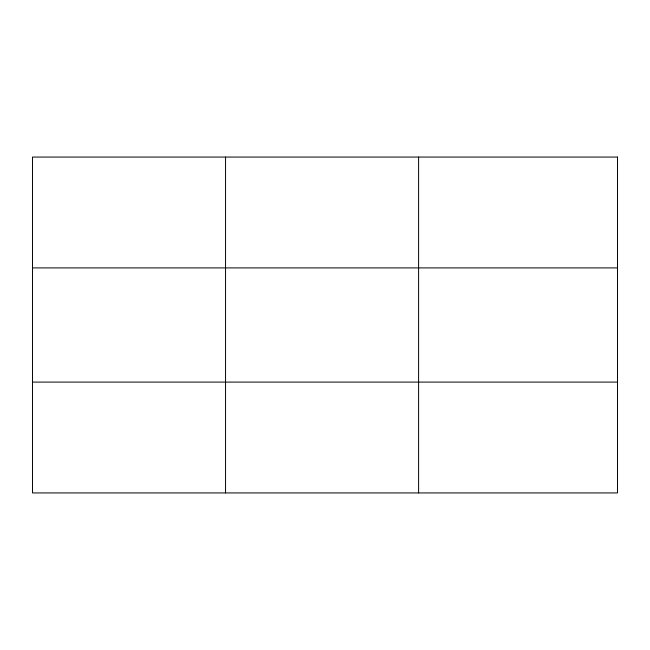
<?xml version="1.0" encoding="UTF-8"?>
<svg xmlns="http://www.w3.org/2000/svg" width="650" height="650" viewBox="0 0 650 650"><rect width="100%" height="100%" fill="white"/><g stroke="black" fill="none" stroke-linecap="round" stroke-linejoin="round"><path stroke-width="0.97" d="M225.55 492.936L225.55 157.064M418.6 492.936L418.6 157.064M32.5 267.906L617.5 267.906M32.5 382.094L617.5 382.094M617.5 157.064L617.5 492.936L32.5 492.936L32.5 157.064L617.5 157.064"/></g></svg>
